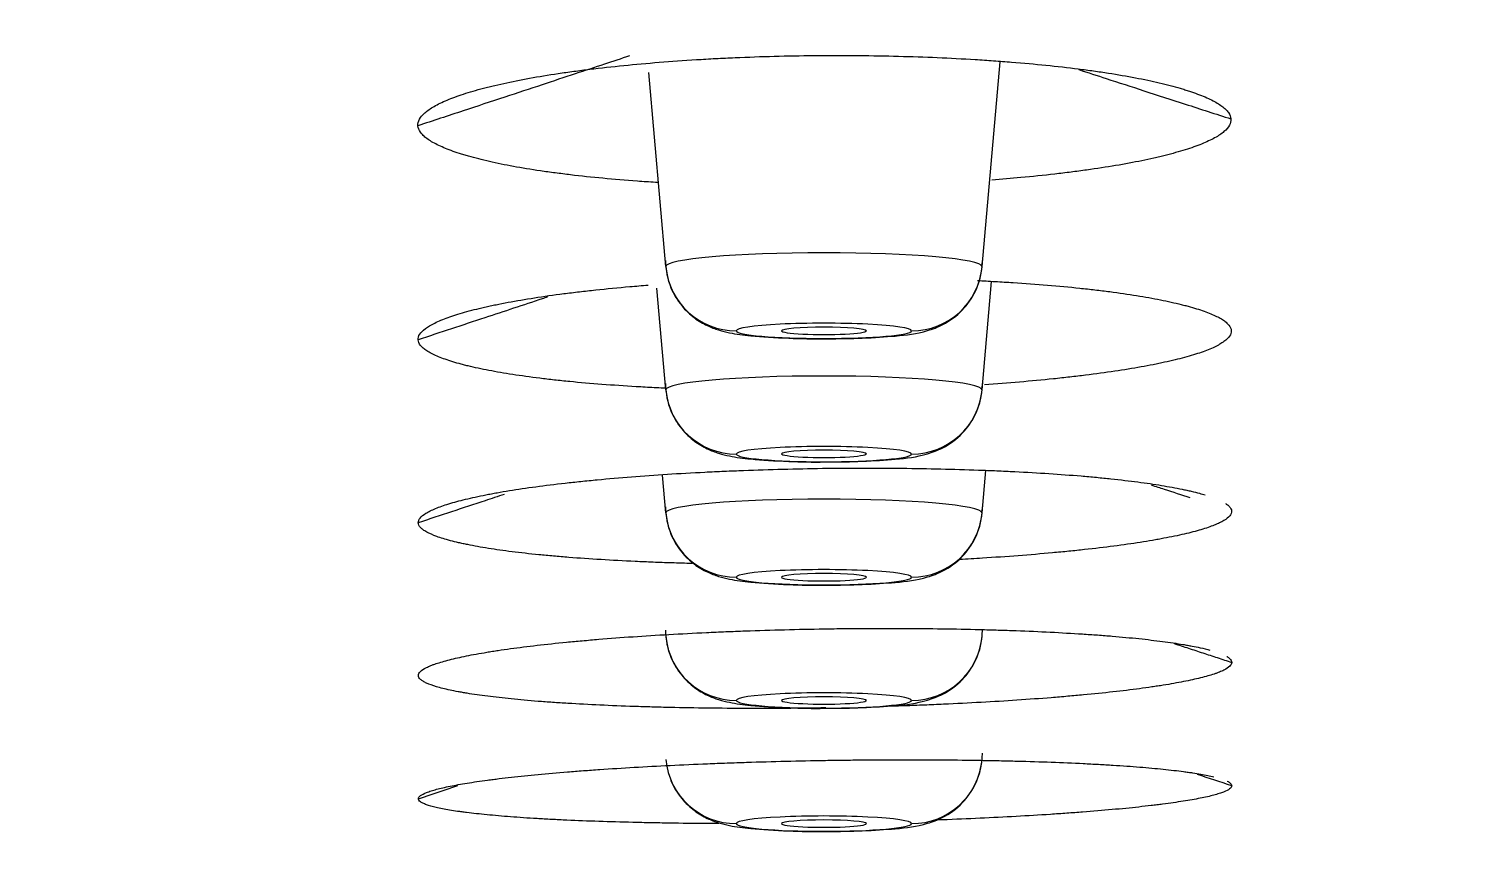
# Model space of a CAD drawing. Header units: millimetres. Extents: x 2433 to 4809, y -10272 to -6912.
# Drawn here: x 3203.54 to 3223.97, y -8021.01 to -8009.43 of the extents above; entities that cross this region are included whole.
import ezdxf

# ---------------------------------------------------------------- set-up
doc = ezdxf.new("R2010")
doc.units = ezdxf.units.MM
doc.layers.add('DIM', color=3, linetype='Continuous', lineweight=13)
doc.styles.add('ARIAL', font='arial.ttf')
doc.dimstyles.get("Standard").update_dxf_attribs({"dimtxt": 15, "dimasz": 15, "dimexe": 0.18, "dimexo": 0.0625, "dimgap": 4, "dimtad": 0, "dimtih": 1, "dimtoh": 1, "dimdec": 1, "dimdsep": 46, "dimtxsty": 'ARIAL', "dimcen": 0, "dimclrd": 3, "dimclre": 3, "dimclrt": 3, "dimadec": 0, "dimazin": 0, "dimtfac": 1, "dimtdec": 1, "dimtofl": 0, "dimtmove": 0, "dimatfit": 3, "dimfxl": 1, "dimtolj": 1, "dimtzin": 0, "dimarcsym": 0})

# ---------------------------------------------------------------- blocks, each defined once
blk = doc.blocks.new('*D39')
at = {"layer": 'Defpoints', "color": 0, "transparency": 16777216}
for p in [(3049.874, -8014.142), (3319.8, -8014.414), (3319.8, -8083.189)]:
    blk.add_point(p, dxfattribs=at)
at = {"layer": 'DIM', "color": 3, "lineweight": -2, "transparency": 16777216}
for p, q in [((3049.874, -8014.204), (3049.874, -8083.369)), ((3319.8, -8014.476), (3319.8, -8083.369)), ((3067.874, -8083.189), (3233.417, -8083.189)), ((3301.8, -8083.189), (3283.432, -8083.189))]:
    blk.add_line(p, q, dxfattribs=at)
at = {"layer": 'DIM', "color": 3, "transparency": 16777216}
for points in [[(3067.874, -8080.189), (3067.874, -8086.189), (3049.874, -8083.189)], [(3301.8, -8080.189), (3301.8, -8086.189), (3319.8, -8083.189)]]:
    blk.add_solid(points, dxfattribs=at)
at = {"layer": 'DIM', "color": 3, "transparency": 16777216, "insert": (3258.425, -8083.189), "char_height": 18, "attachment_point": 5, "style": 'ARIAL'}
blk.add_mtext('\\A1;270', dxfattribs=at)
blk = doc.blocks.new('*D46')
at = {"layer": 'Defpoints', "color": 0, "transparency": 16777216}
for p in [(3184.787, -7905.985), (3696.954, -9950.155), (3696.954, -9950.155)]:
    blk.add_point(p, dxfattribs=at)
at = {"layer": 'DIM', "color": 3, "lineweight": -2, "transparency": 16777216}
for p, q in [((3184.85, -7905.985), (3697.134, -7905.985)), ((3696.954, -7923.985), (3696.954, -8911.271)), ((3696.954, -9932.155), (3696.954, -8944.87)), ((3697.016, -9950.155), (3697.134, -9950.155))]:
    blk.add_line(p, q, dxfattribs=at)
at = {"layer": 'DIM', "color": 3, "transparency": 16777216}
for points in [[(3693.954, -7923.985), (3699.954, -7923.985), (3696.954, -7905.985)], [(3693.954, -9932.155), (3699.954, -9932.155), (3696.954, -9950.155)]]:
    blk.add_solid(points, dxfattribs=at)
at = {"layer": 'DIM', "color": 3, "transparency": 16777216, "insert": (3696.954, -8928.07), "char_height": 18, "attachment_point": 5, "style": 'ARIAL'}
blk.add_mtext('\\A1;(2280)', dxfattribs=at)

msp = doc.modelspace()

# ---------------------------------------------------------------- linework, layer by layer
at = {"linetype": 'Continuous', "lineweight": 18}
for p, q in [((3217.024, -8012.797), (3217.278, -8009.898)), ((3212.551, -8012.797), (3212.31, -8010.05)), ((3212.551, -8014.54), (3212.425, -8013.1)), ((3217.024, -8014.54), (3217.158, -8013.008)), ((3212.551, -8016.283), (3212.504, -8015.75)), ((3217.024, -8016.283), (3217.077, -8015.68))]:
    msp.add_line(p, q, dxfattribs=at)
at = {"linetype": 'Continuous', "lineweight": 13}
for centre, major_axis, ratio, start_param, end_param in [((3214.787, -8012.797), (-2.236, 0), 0.087156, 3.141593, 6.283185), ((3213.547, -8012.71), (1, 0), 0.996195, 3.228859, 4.712389), ((3216.028, -8012.71), (-1, 0), 0.996195, 1.570796, 3.054326), ((3214.787, -8013.706), (1.24, 0), 0.087156, 0, 3.141593), ((3214.787, -8013.706), (1.24, 0), 0.087156, 3.141593, 6.283185), ((3214.787, -8014.54), (-2.236, 0), 0.087156, 3.141593, 6.283185), ((3213.547, -8014.453), (1, 0), 0.996195, 3.228859, 4.712389), ((3216.028, -8014.453), (-1, 0), 0.996195, 1.570796, 3.054326), ((3214.787, -8015.45), (1.24, 0), 0.087156, 0, 3.141593), ((3214.787, -8015.45), (1.24, 0), 0.087156, 3.141593, 6.283185), ((3214.787, -8016.283), (-2.236, 0), 0.087156, 3.141593, 6.283185), ((3213.547, -8016.196), (1, 0), 0.996195, 3.228859, 4.712389), ((3216.028, -8016.196), (-1, 0), 0.996195, 1.570796, 3.054326), ((3214.787, -8017.193), (1.24, 0), 0.087156, 0, 3.141593), ((3214.787, -8017.193), (1.24, 0), 0.087156, 3.141593, 6.283185), ((3213.547, -8017.94), (1, 0), 0.996195, 3.228859, 4.712389), ((3216.028, -8017.94), (-1, 0), 0.996195, 1.570796, 3.054326), ((3214.787, -8018.936), (1.24, 0), 0.087156, 0, 3.141593), ((3214.787, -8018.936), (1.24, 0), 0.087156, 3.141593, 6.283185), ((3213.547, -8019.683), (1, 0), 0.996195, 3.228859, 4.712389), ((3216.028, -8019.683), (-1, 0), 0.996195, 1.570796, 3.054326), ((3214.787, -8020.679), (1.24, 0), 0.087156, 0, 3.141593), ((3214.787, -8020.679), (1.24, 0), 0.087156, 3.141593, 6.283185)]:
    msp.add_ellipse(centre, major_axis=major_axis, ratio=ratio, start_param=start_param, end_param=end_param, dxfattribs=at)
at = {"linetype": 'Continuous', "lineweight": 18}
for centre, start_param, end_param in [((3214.787, -8013.706), 3.141593, 6.283185), ((3214.787, -8013.706), 0, 3.141593), ((3214.787, -8015.446), 3.141593, 6.283185), ((3214.787, -8015.446), 0, 3.141593), ((3214.787, -8017.193), 3.141593, 6.283185), ((3214.787, -8017.193), 0, 3.141593), ((3214.787, -8018.936), 3.141593, 6.283185), ((3214.787, -8018.936), 0, 3.141593), ((3214.787, -8020.679), 3.141593, 6.283185), ((3214.787, -8020.679), 0, 3.141593)]:
    msp.add_ellipse(centre, major_axis=(-0.6, 0), ratio=0.087156, start_param=start_param, end_param=end_param, dxfattribs=at)
for points, knots in [([(3209.045, -8010.804), (3209.043, -8010.774), (3209.05, -8010.743), (3209.083, -8010.682), (3209.134, -8010.621), (3209.222, -8010.56), (3209.301, -8010.515), (3209.33, -8010.5), (3209.391, -8010.47), (3209.424, -8010.455), (3209.528, -8010.412), (3209.605, -8010.383), (3209.777, -8010.327), (3209.87, -8010.3), (3209.998, -8010.266), (3210.024, -8010.26), (3210.077, -8010.246), (3210.104, -8010.24), (3210.187, -8010.22), (3210.244, -8010.207), (3210.419, -8010.17), (3210.543, -8010.145), (3210.804, -8010.099), (3210.941, -8010.077), (3211.156, -8010.046), (3211.23, -8010.036), (3211.342, -8010.021), (3211.38, -8010.016), (3211.457, -8010.006), (3211.496, -8010.002), (3211.692, -8009.978), (3211.853, -8009.961), (3212.182, -8009.929), (3212.35, -8009.914), (3212.695, -8009.887), (3212.871, -8009.875), (3213.096, -8009.862), (3213.142, -8009.859), (3213.233, -8009.854), (3213.278, -8009.852), (3213.416, -8009.845), (3213.507, -8009.841), (3213.783, -8009.829), (3213.969, -8009.823), (3214.341, -8009.814), (3214.528, -8009.811), (3214.81, -8009.809), (3214.904, -8009.808), (3215.046, -8009.809), (3215.093, -8009.809), (3215.188, -8009.809), (3215.235, -8009.809), (3215.472, -8009.812), (3215.658, -8009.815), (3216.027, -8009.825), (3216.21, -8009.831), (3216.57, -8009.846), (3216.749, -8009.856), (3216.968, -8009.869), (3217.012, -8009.872), (3217.1, -8009.878), (3217.23, -8009.887), (3217.357, -8009.896), (3217.608, -8009.916), (3217.77, -8009.931), (3218.084, -8009.963), (3218.237, -8009.98), (3218.458, -8010.008), (3218.53, -8010.018), (3218.637, -8010.033), (3218.672, -8010.038), (3218.741, -8010.048), (3218.776, -8010.053), (3218.944, -8010.08), (3219.072, -8010.102), (3219.312, -8010.148), (3219.537, -8010.195), (3219.734, -8010.247), (3219.847, -8010.28), (3219.87, -8010.287), (3219.913, -8010.3), (3219.977, -8010.32), (3220.035, -8010.341), (3220.146, -8010.383), (3220.211, -8010.411), (3220.326, -8010.468), (3220.374, -8010.497), (3220.434, -8010.541), (3220.452, -8010.556), (3220.483, -8010.586), (3220.496, -8010.601), (3220.528, -8010.647), (3220.54, -8010.677), (3220.543, -8010.707)], [0, 0, 0, 0, 0.03125, 0.03125, 0.0625, 0.09375, 0.09375, 0.109375, 0.109375, 0.125, 0.125, 0.15625, 0.15625, 0.1875, 0.1875, 0.195313, 0.195313, 0.203125, 0.203125, 0.21875, 0.21875, 0.25, 0.25, 0.28125, 0.28125, 0.296875, 0.296875, 0.304688, 0.304688, 0.3125, 0.3125, 0.34375, 0.34375, 0.375, 0.375, 0.40625, 0.40625, 0.414063, 0.414063, 0.421875, 0.421875, 0.4375, 0.4375, 0.46875, 0.46875, 0.5, 0.5, 0.515625, 0.515625, 0.523438, 0.523438, 0.53125, 0.53125, 0.5625, 0.5625, 0.59375, 0.59375, 0.625, 0.625, 0.632813, 0.632813, 0.640625, 0.65625, 0.65625, 0.6875, 0.6875, 0.71875, 0.71875, 0.734375, 0.734375, 0.742188, 0.742188, 0.75, 0.75, 0.78125, 0.78125, 0.8125, 0.84375, 0.84375, 0.851563, 0.851563, 0.859375, 0.875, 0.875, 0.90625, 0.90625, 0.9375, 0.9375, 0.953125, 0.953125, 0.96875, 0.96875, 1, 1, 1, 1]), ([(3220.543, -8010.707), (3220.545, -8010.738), (3220.538, -8010.768), (3220.505, -8010.828), (3220.479, -8010.858), (3220.41, -8010.917), (3220.366, -8010.947), (3220.286, -8010.991), (3220.258, -8011.005), (3220.196, -8011.034), (3220.164, -8011.048), (3220.059, -8011.091), (3219.982, -8011.118), (3219.81, -8011.172), (3219.716, -8011.198), (3219.589, -8011.23), (3219.563, -8011.237), (3219.509, -8011.25), (3219.482, -8011.256), (3219.399, -8011.275), (3219.342, -8011.287), (3219.167, -8011.323), (3219.043, -8011.346), (3218.782, -8011.39), (3218.645, -8011.411), (3218.43, -8011.441), (3218.356, -8011.451), (3218.244, -8011.465), (3218.206, -8011.47), (3218.129, -8011.479), (3218.09, -8011.484), (3217.894, -8011.506), (3217.734, -8011.523), (3217.437, -8011.55), (3217.301, -8011.562), (3217.164, -8011.573)], [0, 0, 0, 0, 0.084699, 0.084699, 0.169398, 0.169398, 0.254097, 0.254097, 0.296447, 0.296447, 0.338796, 0.338796, 0.423496, 0.423496, 0.508195, 0.508195, 0.529369, 0.529369, 0.550544, 0.550544, 0.592894, 0.592894, 0.677593, 0.677593, 0.762292, 0.762292, 0.804641, 0.804641, 0.825816, 0.825816, 0.846991, 0.846991, 0.93169, 0.93169, 1, 1, 1, 1]), ([(3212.437, -8011.608), (3212.426, -8011.608), (3212.328, -8011.601), (3212.232, -8011.595), (3211.982, -8011.576), (3211.819, -8011.562), (3211.505, -8011.533), (3211.352, -8011.517), (3211.131, -8011.49), (3211.059, -8011.481), (3210.952, -8011.467), (3210.917, -8011.462), (3210.847, -8011.453), (3210.813, -8011.448), (3210.644, -8011.423), (3210.516, -8011.402), (3210.276, -8011.358), (3210.163, -8011.335), (3209.952, -8011.287), (3209.854, -8011.262), (3209.74, -8011.229), (3209.717, -8011.223), (3209.674, -8011.21), (3209.61, -8011.19), (3209.552, -8011.17), (3209.441, -8011.129), (3209.375, -8011.101), (3209.262, -8011.044), (3209.213, -8011.016), (3209.153, -8010.971), (3209.136, -8010.956), (3209.105, -8010.926), (3209.092, -8010.911), (3209.06, -8010.866), (3209.047, -8010.835), (3209.045, -8010.804)], [0, 0, 0, 0, 0.005749, 0.048978, 0.048978, 0.135434, 0.135434, 0.221891, 0.221891, 0.265119, 0.265119, 0.286733, 0.286733, 0.308347, 0.308347, 0.394804, 0.394804, 0.481261, 0.481261, 0.567717, 0.567717, 0.589331, 0.589331, 0.610945, 0.654174, 0.654174, 0.74063, 0.74063, 0.827087, 0.827087, 0.870315, 0.870315, 0.913543, 0.913543, 1, 1, 1, 1]), ([(3212.547, -8012.71), (3212.549, -8012.848), (3212.593, -8013.072), (3212.757, -8013.347), (3212.944, -8013.525), (3213.132, -8013.636), (3213.305, -8013.7), (3213.501, -8013.747), (3213.781, -8013.784), (3214.238, -8013.811), (3214.64, -8013.821), (3214.817, -8013.818), (3214.826, -8013.818)], [0, 0, 0, 0, 0.122527, 0.215408, 0.294634, 0.364592, 0.427727, 0.496738, 0.634659, 0.831916, 0.991471, 1, 1, 1, 1]), ([(3214.826, -8013.818), (3215.004, -8013.818), (3215.349, -8013.812), (3215.853, -8013.777), (3216.143, -8013.745), (3216.49, -8013.621), (3216.752, -8013.432), (3216.952, -8013.143), (3217.021, -8012.887), (3217.028, -8012.739), (3217.028, -8012.71)], [0, 0, 0, 0, 0.162675, 0.337768, 0.550867, 0.638384, 0.752048, 0.857541, 0.972916, 1, 1, 1, 1]), ([(3216.957, -8012.994), (3216.998, -8012.996), (3217.039, -8012.998), (3217.123, -8013.003), (3217.253, -8013.01), (3217.38, -8013.018), (3217.63, -8013.034), (3217.792, -8013.046), (3218.105, -8013.072), (3218.257, -8013.086), (3218.478, -8013.11), (3218.55, -8013.118), (3218.656, -8013.13), (3218.691, -8013.134), (3218.761, -8013.143), (3218.795, -8013.147), (3218.963, -8013.169), (3219.09, -8013.187), (3219.329, -8013.226), (3219.553, -8013.266), (3219.748, -8013.31), (3219.861, -8013.338), (3219.884, -8013.344), (3219.927, -8013.355), (3219.99, -8013.372), (3220.048, -8013.39), (3220.158, -8013.425), (3220.223, -8013.449), (3220.336, -8013.498), (3220.384, -8013.522), (3220.433, -8013.554), (3220.442, -8013.56), (3220.459, -8013.573), (3220.467, -8013.579), (3220.49, -8013.599), (3220.503, -8013.612), (3220.534, -8013.65), (3220.546, -8013.676), (3220.547, -8013.703)], [0, 0, 0, 0, 0.019485, 0.019485, 0.040347, 0.082071, 0.082071, 0.165519, 0.165519, 0.248967, 0.248967, 0.290691, 0.290691, 0.311553, 0.311553, 0.332415, 0.332415, 0.415863, 0.415863, 0.499312, 0.58276, 0.58276, 0.603622, 0.603622, 0.624484, 0.666208, 0.666208, 0.749656, 0.749656, 0.833104, 0.833104, 0.853966, 0.853966, 0.874828, 0.874828, 0.916552, 0.916552, 1, 1, 1, 1]), ([(3209.048, -8013.833), (3209.046, -8013.807), (3209.054, -8013.78), (3209.089, -8013.727), (3209.115, -8013.701), (3209.186, -8013.648), (3209.231, -8013.622), (3209.338, -8013.569), (3209.401, -8013.543), (3209.541, -8013.492), (3209.619, -8013.467), (3209.792, -8013.418), (3209.886, -8013.394), (3210.015, -8013.365), (3210.041, -8013.359), (3210.095, -8013.347), (3210.122, -8013.342), (3210.205, -8013.324), (3210.262, -8013.313), (3210.439, -8013.28), (3210.563, -8013.259), (3210.825, -8013.218), (3210.963, -8013.198), (3211.179, -8013.171), (3211.253, -8013.161), (3211.366, -8013.148), (3211.404, -8013.144), (3211.481, -8013.135), (3211.52, -8013.131), (3211.716, -8013.11), (3211.877, -8013.094), (3212.128, -8013.073), (3212.214, -8013.065), (3212.301, -8013.059)], [0, 0, 0, 0, 0.086832, 0.086832, 0.173664, 0.173664, 0.260496, 0.260496, 0.347328, 0.347328, 0.43416, 0.43416, 0.520992, 0.520992, 0.5427, 0.5427, 0.564408, 0.564408, 0.607824, 0.607824, 0.694655, 0.694655, 0.781487, 0.781487, 0.824903, 0.824903, 0.846611, 0.846611, 0.868319, 0.868319, 0.955151, 0.955151, 1, 1, 1, 1]), ([(3220.547, -8013.703), (3220.549, -8013.729), (3220.541, -8013.755), (3220.507, -8013.807), (3220.48, -8013.833), (3220.427, -8013.871), (3220.407, -8013.884), (3220.373, -8013.903), (3220.361, -8013.91), (3220.337, -8013.922), (3220.324, -8013.929), (3220.257, -8013.961), (3220.194, -8013.986), (3220.054, -8014.035), (3219.975, -8014.059), (3219.802, -8014.106), (3219.707, -8014.129), (3219.579, -8014.157), (3219.552, -8014.163), (3219.499, -8014.174), (3219.471, -8014.18), (3219.388, -8014.196), (3219.331, -8014.207), (3219.154, -8014.239), (3219.03, -8014.259), (3218.768, -8014.298), (3218.631, -8014.317), (3218.414, -8014.343), (3218.34, -8014.352), (3218.227, -8014.365), (3218.189, -8014.369), (3218.112, -8014.377), (3218.073, -8014.382), (3217.877, -8014.402), (3217.716, -8014.417), (3217.39, -8014.444), (3217.225, -8014.457), (3217.056, -8014.469)], [0, 0, 0, 0, 0.083472, 0.083472, 0.166945, 0.166945, 0.208681, 0.208681, 0.229549, 0.229549, 0.250417, 0.250417, 0.33389, 0.33389, 0.417362, 0.417362, 0.500835, 0.500835, 0.521703, 0.521703, 0.542571, 0.542571, 0.584307, 0.584307, 0.66778, 0.66778, 0.751252, 0.751252, 0.792988, 0.792988, 0.813856, 0.813856, 0.834725, 0.834725, 0.918197, 0.918197, 1, 1, 1, 1]), ([(3212.559, -8014.52), (3212.545, -8014.519), (3212.531, -8014.519), (3212.473, -8014.516), (3212.344, -8014.509), (3212.217, -8014.502), (3211.967, -8014.487), (3211.805, -8014.476), (3211.491, -8014.452), (3211.339, -8014.439), (3211.119, -8014.417), (3211.046, -8014.409), (3210.94, -8014.398), (3210.905, -8014.394), (3210.836, -8014.386), (3210.802, -8014.381), (3210.633, -8014.361), (3210.506, -8014.343), (3210.267, -8014.306), (3210.155, -8014.287), (3209.944, -8014.246), (3209.846, -8014.225), (3209.733, -8014.198), (3209.711, -8014.192), (3209.668, -8014.181), (3209.605, -8014.164), (3209.547, -8014.147), (3209.437, -8014.112), (3209.372, -8014.088), (3209.259, -8014.04), (3209.211, -8014.015), (3209.162, -8013.983), (3209.153, -8013.977), (3209.136, -8013.964), (3209.128, -8013.958), (3209.105, -8013.938), (3209.092, -8013.926), (3209.061, -8013.886), (3209.05, -8013.86), (3209.048, -8013.833)], [0, 0, 0, 0, 0.006888, 0.006888, 0.028018, 0.070279, 0.070279, 0.154799, 0.154799, 0.239319, 0.239319, 0.281579, 0.281579, 0.302709, 0.302709, 0.323839, 0.323839, 0.408359, 0.408359, 0.492879, 0.492879, 0.577399, 0.577399, 0.598529, 0.598529, 0.619659, 0.661919, 0.661919, 0.74644, 0.74644, 0.83096, 0.83096, 0.85209, 0.85209, 0.87322, 0.87322, 0.91548, 0.91548, 1, 1, 1, 1]), ([(3212.547, -8014.453), (3212.549, -8014.591), (3212.593, -8014.815), (3212.757, -8015.091), (3212.944, -8015.268), (3213.132, -8015.379), (3213.305, -8015.443), (3213.501, -8015.49), (3213.781, -8015.527), (3214.238, -8015.554), (3214.64, -8015.565), (3214.817, -8015.561), (3214.826, -8015.561)], [0, 0, 0, 0, 0.122527, 0.215408, 0.294634, 0.364592, 0.427727, 0.496738, 0.634659, 0.831916, 0.991471, 1, 1, 1, 1]), ([(3214.826, -8015.561), (3215.004, -8015.561), (3215.349, -8015.555), (3215.853, -8015.52), (3216.143, -8015.488), (3216.49, -8015.364), (3216.752, -8015.176), (3216.952, -8014.886), (3217.021, -8014.63), (3217.028, -8014.482), (3217.028, -8014.453)], [0, 0, 0, 0, 0.162675, 0.337768, 0.550867, 0.638384, 0.752048, 0.857541, 0.972916, 1, 1, 1, 1]), ([(3209.051, -8016.422), (3209.05, -8016.4), (3209.059, -8016.377), (3209.095, -8016.332), (3209.122, -8016.31), (3209.176, -8016.276), (3209.197, -8016.265), (3209.242, -8016.242), (3209.267, -8016.231), (3209.349, -8016.197), (3209.412, -8016.175), (3209.553, -8016.131), (3209.632, -8016.11), (3209.807, -8016.068), (3209.902, -8016.047), (3210.031, -8016.021), (3210.057, -8016.016), (3210.111, -8016.006), (3210.139, -8016.001), (3210.222, -8015.986), (3210.28, -8015.976), (3210.457, -8015.948), (3210.582, -8015.929), (3210.845, -8015.893), (3210.983, -8015.876), (3211.201, -8015.852), (3211.275, -8015.844), (3211.388, -8015.832), (3211.426, -8015.828), (3211.504, -8015.821), (3211.543, -8015.817), (3211.739, -8015.798), (3211.901, -8015.784), (3212.231, -8015.758), (3212.4, -8015.746), (3212.746, -8015.724), (3212.923, -8015.714), (3213.148, -8015.703), (3213.194, -8015.7), (3213.285, -8015.696), (3213.331, -8015.694), (3213.468, -8015.688), (3213.56, -8015.684), (3213.836, -8015.673), (3214.021, -8015.668), (3214.393, -8015.658), (3214.58, -8015.654), (3214.862, -8015.65), (3214.956, -8015.649), (3215.098, -8015.648), (3215.145, -8015.648), (3215.24, -8015.648), (3215.287, -8015.648), (3215.523, -8015.647), (3215.709, -8015.648), (3216.077, -8015.652), (3216.259, -8015.655), (3216.618, -8015.664), (3216.796, -8015.669), (3217.015, -8015.677), (3217.059, -8015.679), (3217.146, -8015.682), (3217.275, -8015.688), (3217.402, -8015.694), (3217.652, -8015.706), (3217.813, -8015.716), (3218.126, -8015.736), (3218.278, -8015.747), (3218.497, -8015.766), (3218.569, -8015.772), (3218.675, -8015.782), (3218.71, -8015.786), (3218.779, -8015.793), (3218.813, -8015.796), (3218.981, -8015.814), (3219.107, -8015.829), (3219.345, -8015.86), (3219.569, -8015.893), (3219.763, -8015.929), (3219.875, -8015.952), (3219.897, -8015.957), (3219.94, -8015.966), (3220.003, -8015.98), (3220.06, -8015.995), (3220.125, -8016.012), (3220.153, -8016.02), (3220.179, -8016.028)], [0, 0, 0, 0, 0.03522, 0.03522, 0.07044, 0.07044, 0.08805, 0.08805, 0.10566, 0.10566, 0.14088, 0.14088, 0.1761, 0.1761, 0.21132, 0.21132, 0.220125, 0.220125, 0.22893, 0.22893, 0.24654, 0.24654, 0.28176, 0.28176, 0.31698, 0.31698, 0.33459, 0.33459, 0.343395, 0.343395, 0.3522, 0.3522, 0.387419, 0.387419, 0.422639, 0.422639, 0.457859, 0.457859, 0.466664, 0.466664, 0.475469, 0.475469, 0.493079, 0.493079, 0.528299, 0.528299, 0.563519, 0.563519, 0.581129, 0.581129, 0.589934, 0.589934, 0.598739, 0.598739, 0.633959, 0.633959, 0.669179, 0.669179, 0.704399, 0.704399, 0.713204, 0.713204, 0.722009, 0.739619, 0.739619, 0.774839, 0.774839, 0.810059, 0.810059, 0.827669, 0.827669, 0.836474, 0.836474, 0.845279, 0.845279, 0.880499, 0.880499, 0.915719, 0.950939, 0.950939, 0.959744, 0.959744, 0.968549, 0.986159, 0.986159, 1, 1, 1, 1]), ([(3212.547, -8016.196), (3212.549, -8016.334), (3212.593, -8016.558), (3212.757, -8016.834), (3212.944, -8017.011), (3213.132, -8017.122), (3213.305, -8017.187), (3213.501, -8017.233), (3213.781, -8017.27), (3214.238, -8017.297), (3214.64, -8017.308), (3214.817, -8017.304), (3214.826, -8017.304)], [0, 0, 0, 0, 0.122527, 0.215408, 0.294634, 0.364592, 0.427727, 0.496738, 0.634659, 0.831916, 0.991471, 1, 1, 1, 1]), ([(3214.826, -8017.304), (3215.004, -8017.304), (3215.349, -8017.298), (3215.853, -8017.263), (3216.143, -8017.232), (3216.49, -8017.107), (3216.752, -8016.919), (3216.952, -8016.629), (3217.021, -8016.373), (3217.028, -8016.225), (3217.028, -8016.196)], [0, 0, 0, 0, 0.162675, 0.337768, 0.550867, 0.638384, 0.752048, 0.857541, 0.972916, 1, 1, 1, 1]), ([(3220.552, -8016.257), (3220.553, -8016.279), (3220.544, -8016.302), (3220.508, -8016.346), (3220.481, -8016.368), (3220.426, -8016.401), (3220.406, -8016.412), (3220.372, -8016.428), (3220.36, -8016.434), (3220.335, -8016.444), (3220.322, -8016.45), (3220.253, -8016.477), (3220.19, -8016.499), (3220.048, -8016.541), (3219.969, -8016.562), (3219.795, -8016.602), (3219.699, -8016.622), (3219.57, -8016.647), (3219.543, -8016.652), (3219.489, -8016.662), (3219.462, -8016.666), (3219.378, -8016.681), (3219.32, -8016.69), (3219.143, -8016.718), (3219.018, -8016.736), (3218.755, -8016.77), (3218.617, -8016.787), (3218.4, -8016.81), (3218.326, -8016.818), (3218.212, -8016.829), (3218.174, -8016.833), (3218.097, -8016.84), (3218.058, -8016.844), (3217.861, -8016.862), (3217.7, -8016.876), (3217.369, -8016.901), (3217.201, -8016.912), (3216.922, -8016.93), (3216.816, -8016.936), (3216.708, -8016.942)], [0, 0, 0, 0, 0.079305, 0.079305, 0.158611, 0.158611, 0.198263, 0.198263, 0.21809, 0.21809, 0.237916, 0.237916, 0.317221, 0.317221, 0.396526, 0.396526, 0.475832, 0.475832, 0.495658, 0.495658, 0.515484, 0.515484, 0.555137, 0.555137, 0.634442, 0.634442, 0.713748, 0.713748, 0.7534, 0.7534, 0.773227, 0.773227, 0.793053, 0.793053, 0.872358, 0.872358, 0.951663, 0.951663, 1, 1, 1, 1]), ([(3220.466, -8016.148), (3220.472, -8016.151), (3220.477, -8016.155), (3220.497, -8016.17), (3220.51, -8016.18), (3220.54, -8016.213), (3220.551, -8016.235), (3220.552, -8016.257)], [0, 0, 0, 0, 0.102063, 0.102063, 0.401376, 0.401376, 1, 1, 1, 1]), ([(3212.923, -8016.998), (3212.825, -8016.996), (3212.728, -8016.993), (3212.588, -8016.988), (3212.544, -8016.987), (3212.458, -8016.984), (3212.328, -8016.979), (3212.202, -8016.974), (3211.952, -8016.962), (3211.791, -8016.953), (3211.478, -8016.934), (3211.326, -8016.924), (3211.106, -8016.906), (3211.034, -8016.9), (3210.928, -8016.891), (3210.893, -8016.888), (3210.824, -8016.881), (3210.654, -8016.865), (3210.496, -8016.847), (3210.258, -8016.817), (3210.146, -8016.801), (3209.937, -8016.767), (3209.839, -8016.75), (3209.727, -8016.727), (3209.705, -8016.723), (3209.662, -8016.713), (3209.599, -8016.699), (3209.541, -8016.685), (3209.432, -8016.656), (3209.368, -8016.636), (3209.257, -8016.596), (3209.209, -8016.575), (3209.161, -8016.549), (3209.152, -8016.543), (3209.135, -8016.533), (3209.127, -8016.527), (3209.105, -8016.511), (3209.093, -8016.5), (3209.062, -8016.467), (3209.052, -8016.445), (3209.051, -8016.422)], [0, 0, 0, 0, 0.04371, 0.04371, 0.063633, 0.063633, 0.083556, 0.123401, 0.123401, 0.203092, 0.203092, 0.282783, 0.282783, 0.322628, 0.322628, 0.342551, 0.342551, 0.362474, 0.442164, 0.442164, 0.521855, 0.521855, 0.601546, 0.601546, 0.621469, 0.621469, 0.641391, 0.681237, 0.681237, 0.760928, 0.760928, 0.840618, 0.840618, 0.860541, 0.860541, 0.880464, 0.880464, 0.920309, 0.920309, 1, 1, 1, 1]), ([(3209.053, -8018.583), (3209.052, -8018.565), (3209.062, -8018.546), (3209.099, -8018.509), (3209.127, -8018.49), (3209.183, -8018.462), (3209.203, -8018.453), (3209.238, -8018.439), (3209.25, -8018.434), (3209.275, -8018.425), (3209.289, -8018.42), (3209.358, -8018.397), (3209.421, -8018.378), (3209.564, -8018.342), (3209.644, -8018.324), (3209.819, -8018.288), (3209.915, -8018.271), (3210.045, -8018.249), (3210.072, -8018.245), (3210.126, -8018.236), (3210.154, -8018.232), (3210.238, -8018.219), (3210.295, -8018.211), (3210.474, -8018.186), (3210.599, -8018.171), (3210.863, -8018.14), (3211.002, -8018.125), (3211.22, -8018.104), (3211.294, -8018.097), (3211.408, -8018.087), (3211.446, -8018.084), (3211.524, -8018.077), (3211.563, -8018.074), (3211.76, -8018.057), (3211.922, -8018.045), (3212.253, -8018.022), (3212.422, -8018.012), (3212.768, -8017.992), (3212.945, -8017.983), (3213.217, -8017.97), (3213.308, -8017.966), (3213.491, -8017.959), (3213.583, -8017.955), (3213.859, -8017.945), (3214.044, -8017.939), (3214.417, -8017.93), (3214.603, -8017.926), (3214.885, -8017.921), (3214.98, -8017.92), (3215.121, -8017.918), (3215.169, -8017.918), (3215.263, -8017.917), (3215.311, -8017.917), (3215.546, -8017.916), (3215.732, -8017.916), (3216.1, -8017.917), (3216.281, -8017.919), (3216.64, -8017.924), (3216.818, -8017.928), (3217.037, -8017.933), (3217.08, -8017.934), (3217.167, -8017.937), (3217.296, -8017.941), (3217.423, -8017.945), (3217.672, -8017.954), (3217.833, -8017.961), (3218.145, -8017.977), (3218.296, -8017.986), (3218.515, -8018), (3218.587, -8018.005), (3218.693, -8018.012), (3218.728, -8018.015), (3218.797, -8018.02), (3218.966, -8018.034), (3219.123, -8018.049), (3219.36, -8018.074), (3219.582, -8018.1), (3219.776, -8018.129), (3219.887, -8018.147), (3219.909, -8018.151), (3219.952, -8018.159), (3220.014, -8018.17), (3220.071, -8018.182), (3220.158, -8018.201), (3220.205, -8018.212), (3220.247, -8018.224)], [0, 0, 0, 0, 0.034837, 0.034837, 0.069674, 0.069674, 0.087093, 0.087093, 0.095802, 0.095802, 0.104511, 0.104511, 0.139349, 0.139349, 0.174186, 0.174186, 0.209023, 0.209023, 0.217732, 0.217732, 0.226441, 0.226441, 0.24386, 0.24386, 0.278697, 0.278697, 0.313534, 0.313534, 0.330953, 0.330953, 0.339662, 0.339662, 0.348371, 0.348371, 0.383209, 0.383209, 0.418046, 0.418046, 0.452883, 0.452883, 0.470301, 0.470301, 0.48772, 0.48772, 0.522557, 0.522557, 0.557394, 0.557394, 0.574813, 0.574813, 0.583522, 0.583522, 0.592231, 0.592231, 0.627068, 0.627068, 0.661906, 0.661906, 0.696743, 0.696743, 0.705452, 0.705452, 0.714161, 0.73158, 0.73158, 0.766417, 0.766417, 0.801254, 0.801254, 0.818673, 0.818673, 0.827382, 0.827382, 0.836091, 0.870928, 0.870928, 0.905766, 0.940603, 0.940603, 0.949312, 0.949312, 0.958021, 0.97544, 0.97544, 1, 1, 1, 1]), ([(3212.547, -8017.94), (3212.549, -8018.077), (3212.593, -8018.301), (3212.757, -8018.577), (3212.944, -8018.754), (3213.132, -8018.865), (3213.305, -8018.93), (3213.501, -8018.976), (3213.781, -8019.013), (3214.238, -8019.04), (3214.64, -8019.051), (3214.817, -8019.047), (3214.826, -8019.047)], [0, 0, 0, 0, 0.122527, 0.215408, 0.294634, 0.364592, 0.427727, 0.496738, 0.634659, 0.831916, 0.991471, 1, 1, 1, 1]), ([(3214.826, -8019.047), (3215.004, -8019.047), (3215.349, -8019.041), (3215.853, -8019.006), (3216.143, -8018.975), (3216.49, -8018.85), (3216.752, -8018.662), (3216.952, -8018.372), (3217.021, -8018.116), (3217.028, -8017.968), (3217.028, -8017.94)], [0, 0, 0, 0, 0.162675, 0.337768, 0.550867, 0.638384, 0.752048, 0.857541, 0.972916, 1, 1, 1, 1]), ([(3220.554, -8018.397), (3220.555, -8018.416), (3220.545, -8018.434), (3220.508, -8018.471), (3220.48, -8018.489), (3220.424, -8018.517), (3220.404, -8018.526), (3220.369, -8018.54), (3220.357, -8018.544), (3220.331, -8018.554), (3220.318, -8018.558), (3220.249, -8018.581), (3220.185, -8018.599), (3220.042, -8018.635), (3219.962, -8018.652), (3219.786, -8018.687), (3219.69, -8018.704), (3219.56, -8018.725), (3219.533, -8018.729), (3219.479, -8018.737), (3219.451, -8018.741), (3219.367, -8018.753), (3219.31, -8018.762), (3219.131, -8018.785), (3219.006, -8018.801), (3218.742, -8018.83), (3218.603, -8018.844), (3218.385, -8018.865), (3218.311, -8018.871), (3218.197, -8018.881), (3218.159, -8018.884), (3218.081, -8018.891), (3218.042, -8018.894), (3217.845, -8018.91), (3217.683, -8018.921), (3217.352, -8018.944), (3217.183, -8018.954), (3216.837, -8018.973), (3216.66, -8018.982), (3216.434, -8018.992), (3216.389, -8018.994), (3216.298, -8018.998), (3216.16, -8019.004), (3216.023, -8019.009), (3215.87, -8019.015), (3215.81, -8019.017), (3215.749, -8019.019)], [0, 0, 0, 0, 0.069791, 0.069791, 0.139582, 0.139582, 0.174477, 0.174477, 0.191925, 0.191925, 0.209373, 0.209373, 0.279164, 0.279164, 0.348955, 0.348955, 0.418746, 0.418746, 0.436194, 0.436194, 0.453641, 0.453641, 0.488537, 0.488537, 0.558328, 0.558328, 0.628119, 0.628119, 0.663014, 0.663014, 0.680462, 0.680462, 0.69791, 0.69791, 0.767701, 0.767701, 0.837492, 0.837492, 0.907283, 0.907283, 0.92473, 0.92473, 0.942178, 0.977074, 0.977074, 1, 1, 1, 1]), ([(3220.483, -8018.313), (3220.485, -8018.314), (3220.487, -8018.315), (3220.503, -8018.325), (3220.515, -8018.334), (3220.544, -8018.361), (3220.554, -8018.379), (3220.554, -8018.397)], [0, 0, 0, 0, 0.034747, 0.034747, 0.356498, 0.356498, 1, 1, 1, 1]), ([(3214.812, -8019.042), (3214.719, -8019.043), (3214.626, -8019.044), (3214.485, -8019.046), (3214.438, -8019.047), (3214.344, -8019.047), (3214.296, -8019.048), (3214.061, -8019.049), (3213.875, -8019.05), (3213.508, -8019.049), (3213.326, -8019.047), (3212.968, -8019.043), (3212.79, -8019.04), (3212.571, -8019.035), (3212.528, -8019.034), (3212.441, -8019.032), (3212.312, -8019.028), (3212.186, -8019.024), (3211.937, -8019.016), (3211.776, -8019.009), (3211.464, -8018.995), (3211.312, -8018.987), (3211.093, -8018.973), (3211.021, -8018.969), (3210.915, -8018.961), (3210.88, -8018.959), (3210.812, -8018.954), (3210.642, -8018.941), (3210.485, -8018.927), (3210.247, -8018.903), (3210.136, -8018.89), (3209.928, -8018.864), (3209.831, -8018.85), (3209.719, -8018.831), (3209.697, -8018.828), (3209.655, -8018.82), (3209.593, -8018.809), (3209.535, -8018.798), (3209.427, -8018.774), (3209.363, -8018.758), (3209.253, -8018.725), (3209.206, -8018.709), (3209.159, -8018.687), (3209.15, -8018.683), (3209.133, -8018.674), (3209.126, -8018.669), (3209.104, -8018.656), (3209.092, -8018.647), (3209.063, -8018.62), (3209.053, -8018.602), (3209.053, -8018.583)], [0, 0, 0, 0, 0.030947, 0.030947, 0.046577, 0.046577, 0.062207, 0.062207, 0.124726, 0.124726, 0.187246, 0.187246, 0.249766, 0.249766, 0.265395, 0.265395, 0.281025, 0.312285, 0.312285, 0.374805, 0.374805, 0.437324, 0.437324, 0.468584, 0.468584, 0.484214, 0.484214, 0.499844, 0.562363, 0.562363, 0.624883, 0.624883, 0.687402, 0.687402, 0.703032, 0.703032, 0.718662, 0.749922, 0.749922, 0.812441, 0.812441, 0.874961, 0.874961, 0.890591, 0.890591, 0.906221, 0.906221, 0.93748, 0.93748, 1, 1, 1, 1]), ([(3214.826, -8020.79), (3215.004, -8020.79), (3215.349, -8020.784), (3215.853, -8020.749), (3216.143, -8020.718), (3216.49, -8020.594), (3216.752, -8020.405), (3216.952, -8020.115), (3217.021, -8019.859), (3217.028, -8019.711), (3217.028, -8019.683)], [0, 0, 0, 0, 0.162675, 0.337768, 0.550867, 0.638384, 0.752048, 0.857541, 0.972916, 1, 1, 1, 1]), ([(3209.053, -8020.327), (3209.053, -8020.312), (3209.063, -8020.297), (3209.102, -8020.268), (3209.13, -8020.253), (3209.187, -8020.231), (3209.208, -8020.223), (3209.243, -8020.212), (3209.255, -8020.209), (3209.281, -8020.201), (3209.294, -8020.197), (3209.364, -8020.179), (3209.428, -8020.164), (3209.573, -8020.134), (3209.653, -8020.12), (3209.829, -8020.091), (3209.926, -8020.077), (3210.057, -8020.06), (3210.083, -8020.056), (3210.138, -8020.049), (3210.165, -8020.046), (3210.25, -8020.035), (3210.308, -8020.028), (3210.487, -8020.008), (3210.612, -8019.995), (3210.877, -8019.97), (3211.016, -8019.958), (3211.234, -8019.941), (3211.308, -8019.935), (3211.423, -8019.926), (3211.461, -8019.924), (3211.539, -8019.918), (3211.578, -8019.915), (3211.775, -8019.902), (3211.937, -8019.891), (3212.269, -8019.872), (3212.438, -8019.863), (3212.785, -8019.846), (3212.962, -8019.838), (3213.233, -8019.827), (3213.325, -8019.823), (3213.508, -8019.817), (3213.6, -8019.814), (3213.877, -8019.805), (3214.062, -8019.799), (3214.434, -8019.79), (3214.621, -8019.787), (3214.903, -8019.782), (3214.997, -8019.781), (3215.186, -8019.778), (3215.281, -8019.778), (3215.563, -8019.775), (3215.749, -8019.774), (3216.116, -8019.774), (3216.298, -8019.775), (3216.656, -8019.778), (3216.833, -8019.78), (3217.052, -8019.784), (3217.096, -8019.785), (3217.182, -8019.786), (3217.311, -8019.789), (3217.437, -8019.792), (3217.686, -8019.798), (3217.847, -8019.803), (3218.158, -8019.815), (3218.309, -8019.821), (3218.528, -8019.832), (3218.6, -8019.836), (3218.705, -8019.841), (3218.74, -8019.843), (3218.808, -8019.847), (3218.842, -8019.85), (3219.009, -8019.86), (3219.134, -8019.869), (3219.371, -8019.888), (3219.482, -8019.898), (3219.689, -8019.919), (3219.785, -8019.931), (3219.897, -8019.945), (3219.918, -8019.948), (3219.961, -8019.954), (3220.023, -8019.963), (3220.08, -8019.972), (3220.185, -8019.991), (3220.247, -8020.003), (3220.301, -8020.016)], [0, 0, 0, 0, 0.034509, 0.034509, 0.069018, 0.069018, 0.086272, 0.086272, 0.0949, 0.0949, 0.103527, 0.103527, 0.138036, 0.138036, 0.172545, 0.172545, 0.207054, 0.207054, 0.215681, 0.215681, 0.224308, 0.224308, 0.241563, 0.241563, 0.276072, 0.276072, 0.31058, 0.31058, 0.327835, 0.327835, 0.336462, 0.336462, 0.345089, 0.345089, 0.379598, 0.379598, 0.414107, 0.414107, 0.448616, 0.448616, 0.465871, 0.465871, 0.483125, 0.483125, 0.517634, 0.517634, 0.552143, 0.552143, 0.569398, 0.569398, 0.586652, 0.586652, 0.621161, 0.621161, 0.65567, 0.65567, 0.690179, 0.690179, 0.698806, 0.698806, 0.707433, 0.724688, 0.724688, 0.759197, 0.759197, 0.793706, 0.793706, 0.81096, 0.81096, 0.819587, 0.819587, 0.828215, 0.828215, 0.862723, 0.862723, 0.897232, 0.897232, 0.931741, 0.931741, 0.940369, 0.940369, 0.948996, 0.96625, 0.96625, 1, 1, 1, 1]), ([(3212.617, -8020.052), (3212.619, -8020.057), (3212.658, -8020.154), (3212.757, -8020.32), (3212.944, -8020.497), (3213.132, -8020.608), (3213.305, -8020.673), (3213.501, -8020.719), (3213.781, -8020.756), (3214.238, -8020.783), (3214.64, -8020.794), (3214.817, -8020.79), (3214.826, -8020.79)], [0, 0, 0, 0, 0.006136, 0.111337, 0.201072, 0.28031, 0.351819, 0.429984, 0.586199, 0.809621, 0.990339, 1, 1, 1, 1]), ([(3220.554, -8020.143), (3220.554, -8020.158), (3220.544, -8020.173), (3220.506, -8020.202), (3220.477, -8020.217), (3220.421, -8020.239), (3220.4, -8020.247), (3220.365, -8020.258), (3220.353, -8020.261), (3220.327, -8020.269), (3220.314, -8020.272), (3220.244, -8020.291), (3220.18, -8020.306), (3220.035, -8020.334), (3219.955, -8020.349), (3219.778, -8020.376), (3219.682, -8020.39), (3219.551, -8020.407), (3219.524, -8020.411), (3219.47, -8020.417), (3219.442, -8020.421), (3219.358, -8020.431), (3219.3, -8020.437), (3219.121, -8020.457), (3218.995, -8020.469), (3218.73, -8020.493), (3218.591, -8020.505), (3218.373, -8020.522), (3218.298, -8020.527), (3218.184, -8020.535), (3218.146, -8020.538), (3218.068, -8020.543), (3218.029, -8020.546), (3217.831, -8020.559), (3217.669, -8020.568), (3217.338, -8020.587), (3217.168, -8020.595), (3216.822, -8020.611), (3216.645, -8020.619), (3216.432, -8020.627), (3216.401, -8020.628), (3216.369, -8020.629)], [0, 0, 0, 0, 0.07591, 0.07591, 0.15182, 0.15182, 0.189775, 0.189775, 0.208752, 0.208752, 0.22773, 0.22773, 0.30364, 0.30364, 0.37955, 0.37955, 0.45546, 0.45546, 0.474437, 0.474437, 0.493415, 0.493415, 0.53137, 0.53137, 0.60728, 0.60728, 0.68319, 0.68319, 0.721145, 0.721145, 0.740122, 0.740122, 0.7591, 0.7591, 0.83501, 0.83501, 0.91092, 0.91092, 0.98683, 0.98683, 1, 1, 1, 1]), ([(3220.488, -8020.077), (3220.489, -8020.077), (3220.49, -8020.078), (3220.506, -8020.085), (3220.517, -8020.093), (3220.545, -8020.114), (3220.555, -8020.129), (3220.554, -8020.143)], [0, 0, 0, 0, 0.025976, 0.025976, 0.350651, 0.350651, 1, 1, 1, 1]), ([(3213.301, -8020.679), (3213.244, -8020.679), (3213.187, -8020.678), (3212.95, -8020.677), (3212.773, -8020.675), (3212.554, -8020.671), (3212.511, -8020.671), (3212.424, -8020.669), (3212.295, -8020.667), (3212.169, -8020.664), (3211.921, -8020.658), (3211.76, -8020.653), (3211.448, -8020.643), (3211.298, -8020.637), (3211.079, -8020.627), (3211.007, -8020.623), (3210.902, -8020.618), (3210.867, -8020.616), (3210.799, -8020.612), (3210.765, -8020.61), (3210.598, -8020.601), (3210.473, -8020.592), (3210.237, -8020.574), (3210.126, -8020.564), (3209.919, -8020.544), (3209.823, -8020.534), (3209.712, -8020.52), (3209.69, -8020.517), (3209.648, -8020.511), (3209.586, -8020.502), (3209.529, -8020.494), (3209.421, -8020.476), (3209.358, -8020.463), (3209.249, -8020.438), (3209.203, -8020.425), (3209.156, -8020.408), (3209.147, -8020.404), (3209.131, -8020.398), (3209.123, -8020.394), (3209.102, -8020.384), (3209.09, -8020.377), (3209.062, -8020.356), (3209.052, -8020.341), (3209.053, -8020.327)], [0, 0, 0, 0, 0.023841, 0.023841, 0.09893, 0.09893, 0.117702, 0.117702, 0.136475, 0.174019, 0.174019, 0.249108, 0.249108, 0.324197, 0.324197, 0.361742, 0.361742, 0.380514, 0.380514, 0.399287, 0.399287, 0.474376, 0.474376, 0.549465, 0.549465, 0.624554, 0.624554, 0.643326, 0.643326, 0.662099, 0.699643, 0.699643, 0.774732, 0.774732, 0.849822, 0.849822, 0.868594, 0.868594, 0.887366, 0.887366, 0.924911, 0.924911, 1, 1, 1, 1])]:
    msp.add_open_spline(points, degree=3, knots=knots, dxfattribs=at)
at = {"linetype": 'Continuous', "lineweight": 13}
for points, knots in [([(3212.038, -8009.816), (3211.919, -8009.855), (3211.663, -8009.94), (3211.251, -8010.076), (3210.781, -8010.231), (3210.253, -8010.406), (3209.668, -8010.599), (3209.259, -8010.734), (3209.045, -8010.804)], [0, 0, 0, 0, 0.118664, 0.25653, 0.413596, 0.589863, 0.785331, 1, 1, 1, 1]), ([(3218.39, -8010.009), (3218.52, -8010.051), (3218.827, -8010.151), (3219.329, -8010.314), (3219.917, -8010.504), (3220.328, -8010.638), (3220.543, -8010.707)], [0, 0, 0, 0, 0.181175, 0.427292, 0.700234, 1, 1, 1, 1]), ([(3210.88, -8013.227), (3210.855, -8013.236), (3210.559, -8013.334), (3209.948, -8013.536), (3209.362, -8013.729), (3209.048, -8013.833)], [0, 0, 0, 0, 0.041732, 0.485235, 1, 1, 1, 1]), ([(3210.265, -8016.02), (3210.175, -8016.05), (3209.77, -8016.184), (3209.365, -8016.318), (3209.051, -8016.422)], [0, 0, 0, 0, 0.22279, 1, 1, 1, 1]), ([(3219.417, -8015.887), (3219.478, -8015.907), (3219.66, -8015.966), (3219.843, -8016.026), (3219.964, -8016.065)], [0, 0, 0, 0, 0.333436, 1, 1, 1, 1])]:
    msp.add_open_spline(points, degree=3, knots=knots, dxfattribs=at)
for points, degree in [([(3219.739, -8018.13), (3220.554, -8018.397)], 1), ([(3209.053, -8020.327), (3209.239, -8020.265), (3209.425, -8020.203), (3209.611, -8020.141)], 3), ([(3220.554, -8020.143), (3220.394, -8020.09), (3220.233, -8020.038), (3220.072, -8019.985)], 3)]:
    msp.add_open_spline(points, degree=degree, dxfattribs=at)

# ---------------------------------------------------------------- dimensions: what is measured, and where the dimension line sits
at = {"layer": 'DIM', "color": 3}
dim = msp.add_linear_dim(base=(3696.954, -9950.155), p1=(3184.787, -7905.985), p2=(3696.954, -9950.155), angle=90, text='(2280)', dimstyle='Standard', override={"dimtxt": 18, "dimasz": 18, "dimgap": 5}, dxfattribs=at)
dim.commit()
dim.dimension.update_dxf_attribs({"geometry": '*D46', "text_midpoint": (3696.954, -8928.07)})
dim = msp.add_linear_dim(base=(3319.8, -8083.189), p1=(3049.874, -8014.142), p2=(3319.8, -8014.414), text='270', dimstyle='Standard', override={"dimtxt": 18, "dimasz": 18, "dimgap": 5}, dxfattribs=at)
dim.commit()
dim.dimension.update_dxf_attribs({"geometry": '*D39', "text_midpoint": (3258.425, -8083.189), "dimtype": 160})

doc.saveas('drawing.dxf')
